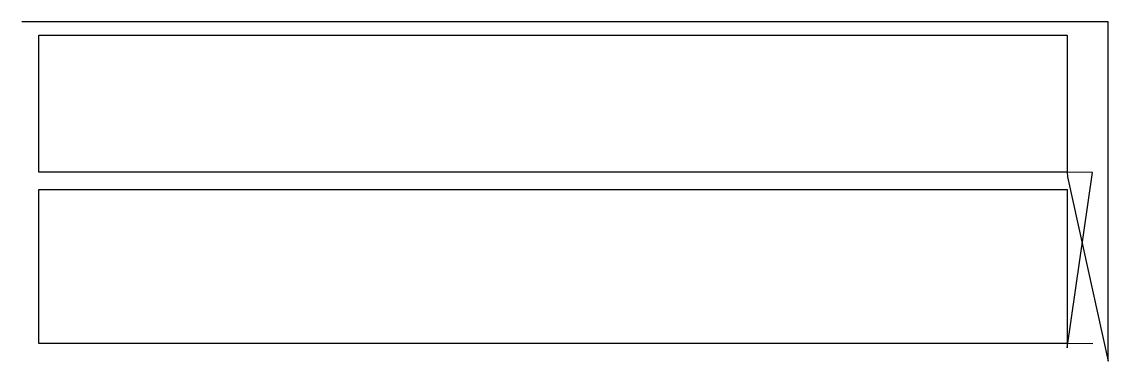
# Model space of a CAD drawing. Header units: metres. Extents: x 624 to 1904, y 0 to 399.
import ezdxf

# ---------------------------------------------------------------- set-up
doc = ezdxf.new("R2010")
doc.units = ezdxf.units.M

msp = doc.modelspace()

# ---------------------------------------------------------------- linework, layer by layer
at = {"layer": 'TOOL_0'}
for p, q in [((625.318, 399.446), (624.318, 399.446)), ((1904.393, 399.446), (625.318, 399.446)), ((1904.393, 0.999), (1904.393, 399.446)), ((644.579, 222.344), (644.579, 383.844)), ((644.579, 383.844), (1856.079, 383.844)), ((1856.079, 383.844), (1856.079, 222.344)), ((1856.079, 222.344), (644.579, 222.344)), ((1885.851, 221.951), (1856.079, 222.344)), ((1856.079, 222.344), (1856.501, 217.146)), ((1856.101, 15.878), (1885.851, 221.951)), ((1856.501, 217.146), (1904.393, -0.001)), ((644.579, 20.756), (644.579, 202.256)), ((644.579, 202.256), (1856.079, 202.256)), ((1856.079, 202.256), (1856.079, 20.756)), ((1856.079, 20.756), (644.579, 20.756)), ((1886.278, 20.607), (1856.079, 20.756)), ((1856.079, 20.756), (1856.101, 15.878)), ((1904.393, -0.001), (1904.393, 0.999)), ((1904.393, 0.999), (1904.393, -0.001)), ((1904.393, -0.001), (1904.393, 0.999))]:
    msp.add_line(p, q, dxfattribs=at)

doc.saveas('drawing.dxf')
